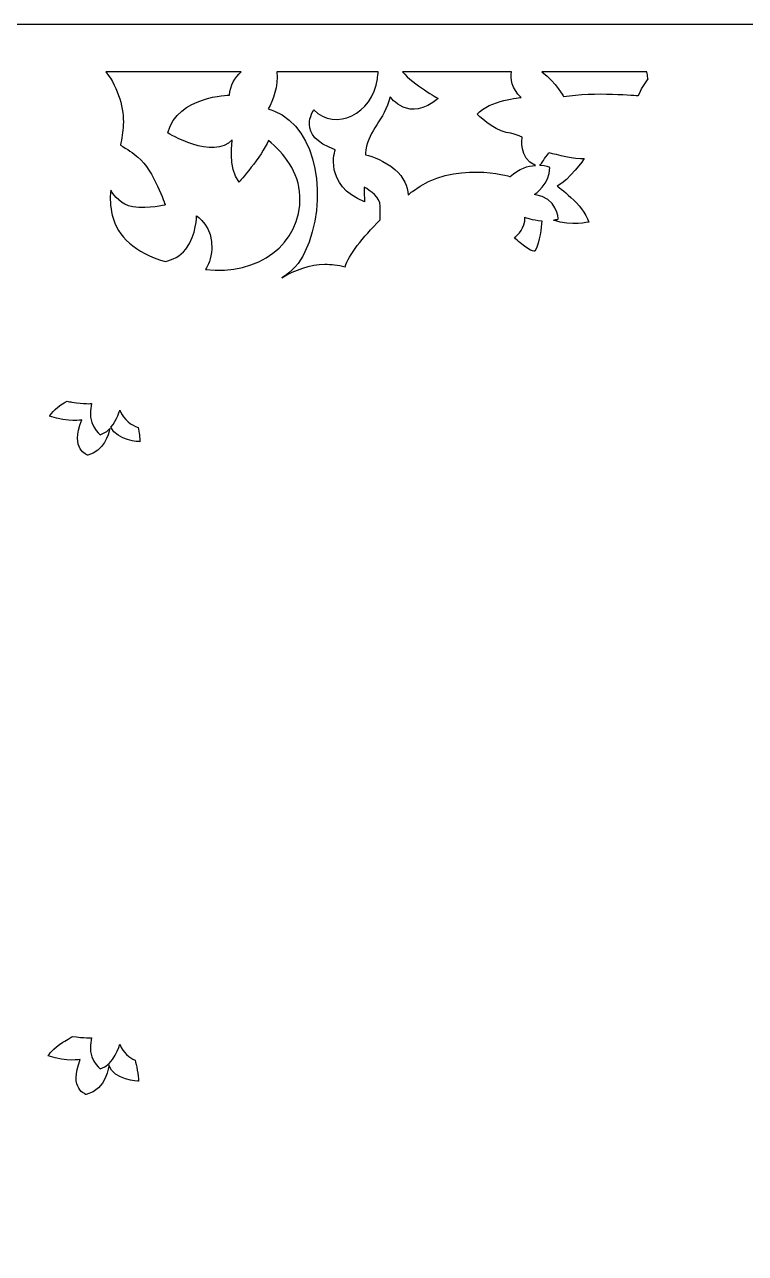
# Model space of a CAD drawing. Header units: centimetres. Extents: x 17.84 to 26.35, y 0.15 to 9.
# Drawn here: x 21.066 to 23.664, y 4.575 to 9.001 of the extents above; entities that cross this region are included whole.
import ezdxf

# ---------------------------------------------------------------- set-up
doc = ezdxf.new("R2010")
doc.units = ezdxf.units.CM
doc.header["$MEASUREMENT"] = 0
doc.layers.add('layer 1', color=7, linetype='Continuous')

msp = doc.modelspace()

# ---------------------------------------------------------------- linework, layer by layer
at = {"layer": 'layer 1', "color": 250, "lineweight": 30}
for points, knots in [([(17.84025, 9.00077), (17.84025, 9.00077), (26.3514, 9.00077), (26.3514, 9.00077), (26.3514, 9.00077), (26.3514, 9.00077), (26.3514, 0.14917), (26.3514, 0.14917), (26.3514, 0.14917), (26.3514, 0.14917), (17.84025, 0.14917), (17.84025, 0.14917), (17.84025, 0.14917), (17.84025, 0.14917), (17.84025, 9.00077), (17.84025, 9.00077)], [0, 0, 0, 0, 0.2, 0.2, 0.2, 0.2, 0.4, 0.4, 0.4, 0.4, 0.6, 0.6, 0.6, 0.6, 1, 1, 1, 1]), ([(21.35936, 8.83055), (21.35936, 8.83055), (21.84686, 8.83055), (21.84686, 8.83055), (21.84686, 8.83055), (21.82445, 8.8099), (21.80689, 8.78253), (21.80422, 8.74674), (21.80422, 8.74674), (21.80422, 8.74674), (21.61858, 8.74467), (21.58186, 8.61068), (21.58186, 8.61068), (21.58186, 8.61068), (21.7471, 8.50966), (21.81442, 8.58594), (21.81442, 8.58594), (21.81442, 8.58594), (21.7981, 8.48492), (21.8389, 8.43339), (21.8389, 8.43339), (21.8389, 8.43339), (21.92129, 8.52551), (21.94469, 8.5833), (21.94469, 8.5833), (22.00012, 8.53772), (22.0552, 8.47068), (22.0582, 8.38288), (22.0582, 8.38288), (22.06417, 8.20789), (21.907, 8.09769), (21.71745, 8.11828), (21.71745, 8.11828), (21.72785, 8.13393), (21.73781, 8.15748), (21.74058, 8.19195), (21.74058, 8.19195), (21.74696, 8.27148), (21.68527, 8.31232), (21.68527, 8.31232), (21.68527, 8.31232), (21.68527, 8.31232), (21.6874, 8.24569), (21.64699, 8.19195), (21.64699, 8.19195), (21.62732, 8.1658), (21.59758, 8.15341), (21.57248, 8.14756), (21.57248, 8.14756), (21.46219, 8.18093), (21.40248, 8.23412), (21.38194, 8.31485), (21.38194, 8.31485), (21.37427, 8.34499), (21.37347, 8.37466), (21.37646, 8.40424), (21.37646, 8.40424), (21.38859, 8.38399), (21.41449, 8.35049), (21.45554, 8.34457), (21.45554, 8.34457), (21.5151, 8.33597), (21.57254, 8.35101), (21.57254, 8.35101), (21.57254, 8.35101), (21.57254, 8.35101), (21.53212, 8.47569), (21.47469, 8.52298), (21.47469, 8.52298), (21.45739, 8.53722), (21.43563, 8.55303), (21.41136, 8.56634), (21.41136, 8.56634), (21.41643, 8.59028), (21.42039, 8.61462), (21.42172, 8.63954), (21.42172, 8.63954), (21.4247, 8.69522), (21.4052, 8.76993), (21.35936, 8.83055)], [0, 0, 0, 0, 0.047619, 0.047619, 0.047619, 0.047619, 0.0952381, 0.0952381, 0.0952381, 0.0952381, 0.1428571, 0.1428571, 0.1428571, 0.1428571, 0.1904762, 0.1904762, 0.1904762, 0.1904762, 0.2380952, 0.2380952, 0.2380952, 0.2380952, 0.2857143, 0.2857143, 0.2857143, 0.2857143, 0.3333333, 0.3333333, 0.3333333, 0.3333333, 0.3809524, 0.3809524, 0.3809524, 0.3809524, 0.4285714, 0.4285714, 0.4285714, 0.4285714, 0.4761905, 0.4761905, 0.4761905, 0.4761905, 0.5238095, 0.5238095, 0.5238095, 0.5238095, 0.5714286, 0.5714286, 0.5714286, 0.5714286, 0.6190476, 0.6190476, 0.6190476, 0.6190476, 0.6666667, 0.6666667, 0.6666667, 0.6666667, 0.7142857, 0.7142857, 0.7142857, 0.7142857, 0.7619048, 0.7619048, 0.7619048, 0.7619048, 0.8095238, 0.8095238, 0.8095238, 0.8095238, 0.8571429, 0.8571429, 0.8571429, 0.8571429, 0.9047619, 0.9047619, 0.9047619, 0.9047619, 1, 1, 1, 1]), ([(21.97545, 8.83055), (21.97545, 8.83055), (22.34027, 8.83055), (22.34027, 8.83055), (22.34027, 8.83055), (22.33961, 8.82216), (22.3387, 8.81377), (22.33752, 8.80542), (22.33752, 8.80542), (22.31948, 8.67781), (22.18547, 8.6153), (22.10815, 8.69343), (22.10815, 8.69343), (22.10815, 8.69343), (22.04114, 8.59968), (22.18547, 8.55019), (22.18547, 8.55019), (22.18547, 8.55019), (22.14165, 8.41997), (22.29113, 8.36268), (22.29113, 8.36268), (22.29113, 8.36268), (22.29016, 8.38464), (22.2899, 8.41523), (22.2899, 8.41523), (22.31246, 8.4028), (22.34761, 8.37842), (22.34761, 8.34729), (22.34761, 8.34729), (22.34761, 8.32831), (22.34761, 8.3112), (22.34761, 8.29768), (22.34761, 8.29768), (22.28306, 8.23338), (22.23456, 8.17007), (22.22089, 8.12865), (22.22089, 8.12865), (22.19527, 8.1346), (22.17069, 8.13786), (22.14802, 8.13754), (22.14802, 8.13754), (22.09534, 8.13679), (22.04148, 8.11789), (21.99261, 8.08853), (21.99261, 8.08853), (22.02877, 8.11108), (22.05799, 8.14168), (22.07656, 8.18188), (22.07656, 8.18188), (22.16224, 8.36742), (22.12246, 8.62717), (21.9664, 8.68901), (21.9664, 8.68901), (21.95864, 8.69209), (21.95133, 8.69475), (21.94441, 8.69707), (21.94441, 8.69707), (21.96105, 8.72807), (21.98057, 8.7781), (21.97545, 8.83055)], [0, 0, 0, 0, 0.0625, 0.0625, 0.0625, 0.0625, 0.125, 0.125, 0.125, 0.125, 0.1875, 0.1875, 0.1875, 0.1875, 0.25, 0.25, 0.25, 0.25, 0.3125, 0.3125, 0.3125, 0.3125, 0.375, 0.375, 0.375, 0.375, 0.4375, 0.4375, 0.4375, 0.4375, 0.5, 0.5, 0.5, 0.5, 0.5625, 0.5625, 0.5625, 0.5625, 0.625, 0.625, 0.625, 0.625, 0.6875, 0.6875, 0.6875, 0.6875, 0.75, 0.75, 0.75, 0.75, 0.8125, 0.8125, 0.8125, 0.8125, 0.875, 0.875, 0.875, 0.875, 1, 1, 1, 1]), ([(22.4285, 8.83055), (22.4285, 8.83055), (22.82111, 8.83055), (22.82111, 8.83055), (22.82111, 8.83055), (22.81614, 8.80497), (22.82047, 8.77151), (22.85614, 8.73804), (22.85614, 8.73804), (22.85614, 8.73804), (22.74067, 8.7292), (22.69693, 8.67793), (22.69693, 8.67793), (22.69693, 8.67793), (22.75466, 8.62135), (22.8019, 8.61251), (22.8019, 8.61251), (22.84914, 8.60367), (22.85964, 8.59483), (22.85964, 8.59483), (22.85964, 8.59483), (22.85964, 8.59483), (22.84555, 8.51856), (22.90706, 8.49346), (22.90706, 8.49346), (22.88065, 8.49208), (22.84765, 8.48285), (22.8164, 8.45318), (22.8164, 8.45318), (22.8164, 8.45318), (22.6124, 8.51503), (22.46348, 8.39958), (22.46348, 8.39958), (22.45835, 8.3956), (22.45324, 8.39157), (22.44817, 8.38751), (22.44817, 8.38751), (22.44532, 8.41604), (22.43406, 8.45164), (22.40025, 8.47934), (22.40025, 8.47934), (22.36224, 8.51048), (22.3219, 8.52518), (22.29405, 8.53207), (22.29405, 8.53207), (22.29469, 8.53837), (22.29544, 8.54443), (22.29629, 8.55019), (22.29629, 8.55019), (22.3066, 8.62051), (22.36072, 8.65437), (22.38391, 8.74031), (22.38391, 8.74031), (22.38391, 8.74031), (22.45092, 8.64395), (22.55659, 8.7351), (22.55659, 8.7351), (22.55659, 8.7351), (22.46757, 8.78394), (22.4285, 8.83055)], [0, 0, 0, 0, 0.0625, 0.0625, 0.0625, 0.0625, 0.125, 0.125, 0.125, 0.125, 0.1875, 0.1875, 0.1875, 0.1875, 0.25, 0.25, 0.25, 0.25, 0.3125, 0.3125, 0.3125, 0.3125, 0.375, 0.375, 0.375, 0.375, 0.4375, 0.4375, 0.4375, 0.4375, 0.5, 0.5, 0.5, 0.5, 0.5625, 0.5625, 0.5625, 0.5625, 0.625, 0.625, 0.625, 0.625, 0.6875, 0.6875, 0.6875, 0.6875, 0.75, 0.75, 0.75, 0.75, 0.8125, 0.8125, 0.8125, 0.8125, 0.875, 0.875, 0.875, 0.875, 1, 1, 1, 1]), ([(22.93024, 8.83055), (22.93024, 8.83055), (23.30801, 8.83055), (23.30801, 8.83055), (23.30801, 8.83055), (23.3098, 8.82326), (23.31128, 8.81594), (23.31238, 8.80862), (23.31238, 8.80862), (23.31256, 8.80745), (23.31274, 8.80634), (23.31293, 8.80524), (23.31293, 8.80524), (23.29988, 8.7872), (23.28789, 8.7671), (23.2777, 8.74472), (23.2777, 8.74472), (23.2777, 8.74472), (23.11858, 8.76018), (23.00842, 8.74163), (23.00842, 8.74163), (23.00842, 8.74163), (22.9833, 8.78974), (22.93024, 8.83055)], [0, 0, 0, 0, 0.1428571, 0.1428571, 0.1428571, 0.1428571, 0.2857143, 0.2857143, 0.2857143, 0.2857143, 0.4285714, 0.4285714, 0.4285714, 0.4285714, 0.5714286, 0.5714286, 0.5714286, 0.5714286, 0.7142857, 0.7142857, 0.7142857, 0.7142857, 1, 1, 1, 1]), ([(22.95588, 8.53988), (22.9407, 8.5186), (22.92864, 8.50107), (22.92337, 8.49336), (22.92337, 8.49336), (22.94498, 8.49199), (22.9592, 8.48616), (22.9592, 8.48616), (22.9592, 8.48616), (22.9592, 8.42638), (22.90412, 8.38927), (22.90412, 8.38927), (22.90412, 8.38927), (22.98572, 8.3769), (22.9898, 8.30063), (22.9898, 8.30063), (22.9898, 8.30063), (22.98397, 8.2988), (22.97813, 8.2974), (22.97232, 8.29635), (22.97232, 8.29635), (23.03814, 8.27419), (23.09945, 8.28967), (23.09945, 8.28967), (23.09945, 8.28967), (23.08061, 8.35313), (22.98516, 8.41913), (22.98516, 8.41913), (22.98516, 8.41913), (23.02786, 8.43943), (23.08312, 8.51812), (23.08312, 8.51812), (23.08312, 8.51812), (23.05117, 8.51604), (22.9803, 8.53353), (22.95588, 8.53988)], [0, 0, 0, 0, 0.1, 0.1, 0.1, 0.1, 0.2, 0.2, 0.2, 0.2, 0.3, 0.3, 0.3, 0.3, 0.4, 0.4, 0.4, 0.4, 0.5, 0.5, 0.5, 0.5, 0.6, 0.6, 0.6, 0.6, 0.7, 0.7, 0.7, 0.7, 0.8, 0.8, 0.8, 0.8, 1, 1, 1, 1]), ([(22.92955, 8.29415), (22.89525, 8.29638), (22.86944, 8.30681), (22.86944, 8.30681), (22.86944, 8.30681), (22.86944, 8.26633), (22.84463, 8.2433), (22.83109, 8.23375), (22.83109, 8.23375), (22.83695, 8.22782), (22.84387, 8.22147), (22.85203, 8.21479), (22.85203, 8.21479), (22.8985, 8.17671), (22.90603, 8.1856), (22.90603, 8.1856), (22.90603, 8.1856), (22.92353, 8.2218), (22.92831, 8.26749), (22.92955, 8.29415)], [0, 0, 0, 0, 0.1666667, 0.1666667, 0.1666667, 0.1666667, 0.3333333, 0.3333333, 0.3333333, 0.3333333, 0.5, 0.5, 0.5, 0.5, 0.6666667, 0.6666667, 0.6666667, 0.6666667, 1, 1, 1, 1]), ([(21.3737, 7.54656), (21.36406, 7.53606), (21.35238, 7.52742), (21.3385, 7.52379), (21.3385, 7.52379), (21.3385, 7.52379), (21.28768, 7.56047), (21.30765, 7.63567), (21.30765, 7.63567), (21.30765, 7.63567), (21.28111, 7.63358), (21.23684, 7.64064), (21.23684, 7.64064), (21.23033, 7.64168), (21.22449, 7.64306), (21.21924, 7.64465), (21.21924, 7.64465), (21.2162, 7.64283), (21.21284, 7.64084), (21.20912, 7.63867), (21.20912, 7.63867), (21.17373, 7.61804), (21.15603, 7.59053), (21.15603, 7.59053), (21.15603, 7.59053), (21.22682, 7.56714), (21.27174, 7.57677), (21.27174, 7.57677), (21.27174, 7.57677), (21.22818, 7.46948), (21.29351, 7.45022), (21.29351, 7.45022), (21.29351, 7.45022), (21.35209, 7.46447), (21.36917, 7.52327), (21.3737, 7.54656)], [0, 0, 0, 0, 0.1, 0.1, 0.1, 0.1, 0.2, 0.2, 0.2, 0.2, 0.3, 0.3, 0.3, 0.3, 0.4, 0.4, 0.4, 0.4, 0.5, 0.5, 0.5, 0.5, 0.6, 0.6, 0.6, 0.6, 0.7, 0.7, 0.7, 0.7, 0.8, 0.8, 0.8, 0.8, 1, 1, 1, 1]), ([(21.47476, 7.55017), (21.4524, 7.55775), (21.42362, 7.57457), (21.40928, 7.61182), (21.40928, 7.61182), (21.40928, 7.61182), (21.39919, 7.577), (21.3773, 7.5507), (21.3773, 7.5507), (21.39896, 7.50221), (21.48136, 7.49836), (21.48136, 7.49836), (21.48136, 7.49836), (21.48206, 7.5118), (21.47844, 7.53287), (21.47476, 7.55017)], [0, 0, 0, 0, 0.2, 0.2, 0.2, 0.2, 0.4, 0.4, 0.4, 0.4, 0.6, 0.6, 0.6, 0.6, 1, 1, 1, 1]), ([(21.46416, 5.27062), (21.44396, 5.27966), (21.42144, 5.29655), (21.40928, 5.32812), (21.40928, 5.32812), (21.40928, 5.32812), (21.38751, 5.25293), (21.3385, 5.24009), (21.3385, 5.24009), (21.3385, 5.24009), (21.28768, 5.27677), (21.30765, 5.35197), (21.30765, 5.35197), (21.30765, 5.35197), (21.28164, 5.34992), (21.23816, 5.35673), (21.23816, 5.35673), (21.23362, 5.35338), (21.22405, 5.34699), (21.20408, 5.33535), (21.20408, 5.33535), (21.16869, 5.31471), (21.15099, 5.2872), (21.15099, 5.2872), (21.15099, 5.2872), (21.22177, 5.26382), (21.26669, 5.27345), (21.26669, 5.27345), (21.26669, 5.27345), (21.22313, 5.16615), (21.28847, 5.14689), (21.28847, 5.14689), (21.28847, 5.14689), (21.36198, 5.16478), (21.37014, 5.25281), (21.37014, 5.25281), (21.37014, 5.25281), (21.38784, 5.19917), (21.47632, 5.19504), (21.47632, 5.19504), (21.47632, 5.19504), (21.47742, 5.21612), (21.46789, 5.25599), (21.46416, 5.27062)], [0, 0, 0, 0, 0.0833333, 0.0833333, 0.0833333, 0.0833333, 0.1666667, 0.1666667, 0.1666667, 0.1666667, 0.25, 0.25, 0.25, 0.25, 0.3333333, 0.3333333, 0.3333333, 0.3333333, 0.4166667, 0.4166667, 0.4166667, 0.4166667, 0.5, 0.5, 0.5, 0.5, 0.5833333, 0.5833333, 0.5833333, 0.5833333, 0.6666667, 0.6666667, 0.6666667, 0.6666667, 0.75, 0.75, 0.75, 0.75, 0.8333333, 0.8333333, 0.8333333, 0.8333333, 1, 1, 1, 1])]:
    msp.add_open_spline(points, degree=3, knots=knots, dxfattribs=at)

doc.saveas('drawing.dxf')
